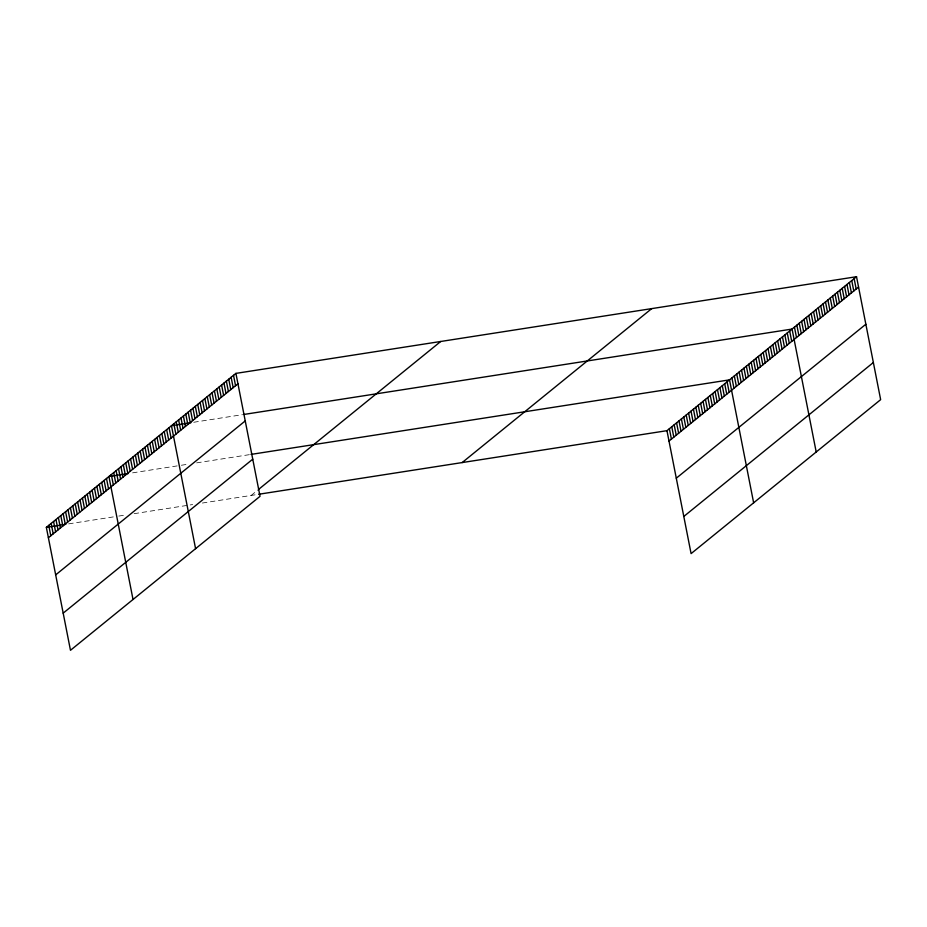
<?xml version="1.0" encoding="UTF-8"?>
<svg xmlns="http://www.w3.org/2000/svg" width="927" height="927" viewBox="0 0 927 927"><rect width="100%" height="100%" fill="white"/><g stroke="black" fill="none" stroke-linecap="round" stroke-linejoin="round"><path stroke-width="0.7" stroke-dasharray="4.63 3.48" d="M251.147 495.447L257.567 490.232M193.755 422.26L242.515 414.659M132.596 472.851L177.173 465.899M181.356 465.25L186.93 464.381M196.675 462.863L249.618 454.624M68.644 523.871L114.612 516.71M118.795 516.061L124.369 515.192M134.125 513.674L192.642 504.555M202.387 503.037L258.691 494.265"/><path stroke-width="1.39" d="M235.91 373.384L260.035 496.327L70.475 650.291L46.35 527.347L235.91 373.384L856.525 276.709L880.65 399.653L691.09 553.616L666.965 430.673L856.525 276.709M48.389 537.73L237.949 383.766M55.678 574.879L245.238 420.916M63.187 613.141L252.747 459.189M258.366 489.583L440.719 341.484M462.156 462.573L651.727 308.61M669.004 441.055L858.564 287.092M676.293 478.193L865.853 324.241M683.802 516.466L873.361 362.515M190.974 422.689L171.46 425.736L195.585 548.68M243.905 414.45L792.075 329.062L816.2 452.005M128.413 473.5L108.911 476.536L133.024 599.479M251.02 454.404L729.526 379.861L753.639 502.805M46.35 527.347L65.852 524.311M258.691 494.265L666.965 430.673M854.138 278.645L856.177 289.027M851.751 280.591L853.79 290.974M849.364 282.526L851.403 292.909M846.977 284.462L849.016 294.844M844.59 286.408L846.629 296.791M842.203 288.343L844.242 298.726M839.816 290.278L841.855 300.661M837.429 292.225L839.468 302.608M835.042 294.16L837.081 304.543M832.655 296.095L834.694 306.478M830.268 298.042L832.307 308.424M827.881 299.977L829.92 310.36M825.493 301.912L827.533 312.295M823.106 303.847L825.146 314.241M820.719 305.794L822.759 316.177M818.332 307.729L820.372 318.112M815.945 309.664L817.985 320.058M813.558 311.611L815.598 321.993M811.171 313.546L813.211 323.929M808.784 315.481L810.824 325.864M806.397 317.428L808.437 327.81M804.01 319.363L806.05 329.745M801.623 321.298L803.663 331.681M799.236 323.245L801.276 333.627M796.849 325.18L798.889 335.562M794.462 327.115L796.502 337.498M789.677 331.009L791.704 341.391M787.266 332.967L789.306 343.349M784.856 334.914L786.896 345.308M782.458 336.872L784.485 347.254M780.047 338.83L782.087 349.212M777.637 340.777L779.677 351.159M775.239 342.735L777.266 353.117M772.828 344.693L774.868 355.076M770.418 346.64L772.458 357.022M768.019 348.598L770.059 358.981M765.609 350.557L767.649 360.939M763.199 352.503L765.238 362.886M760.8 354.462L762.84 364.844M758.39 356.408L760.43 366.802M755.992 358.367L758.019 368.749M753.581 360.325L755.621 370.707M751.171 362.272L753.211 372.666M748.773 364.23L750.8 374.612M746.362 366.188L748.402 376.571M743.952 368.135L745.992 378.517M741.554 370.093L743.593 380.476M739.143 372.051L741.183 382.434M736.733 373.998L738.773 384.381M734.335 375.956L736.374 386.339M731.924 377.903L733.964 388.297M727.116 381.82L729.155 392.202M724.705 383.766L726.745 394.16M722.307 385.725L724.335 396.107M719.897 387.683L721.936 398.065M717.486 389.63L719.526 400.012M715.088 391.588L717.127 401.97M712.678 393.546L714.717 403.929M710.267 395.493L712.307 405.875M707.869 397.451L709.908 407.834M705.459 399.41L707.498 409.792M703.06 401.356L705.088 411.739M700.65 403.315L702.689 413.697M698.24 405.261L700.279 415.655M695.841 407.22L697.869 417.602M693.431 409.178L695.47 419.56M691.021 411.125L693.06 421.507M688.622 413.083L690.65 423.465M686.212 415.041L688.251 425.423M683.802 416.988L685.841 427.37M681.403 418.946L683.442 429.328M678.993 420.904L681.032 431.287M676.583 422.851L678.622 433.233M674.184 424.809L676.223 435.192M671.774 426.756L673.813 437.15M669.375 428.714L671.403 439.097M233.523 375.319L235.562 385.713M231.136 377.266L233.175 387.648M228.749 379.201L230.788 389.583M226.362 381.136L228.401 391.518M223.975 383.083L226.014 393.465M221.588 385.018L223.627 395.4M219.201 386.953L221.24 397.335M216.814 388.9L218.853 399.282M214.427 390.835L216.466 401.217M212.04 392.77L214.079 403.152M209.653 394.717L211.692 405.099M207.266 396.652L209.305 407.034M204.879 398.587L206.918 408.969M202.492 400.522L204.531 410.916M200.105 402.469L202.144 412.851M197.718 404.404L199.757 414.786M195.33 406.339L197.37 416.733M192.943 408.286L194.983 418.668M190.556 410.221L192.596 420.603M188.169 412.156L190.209 422.538M185.782 414.102L187.822 424.485M183.395 416.038L185.435 426.42M181.008 417.973L183.048 428.355M178.621 419.919L180.661 430.302M176.234 421.855L178.274 432.237M173.847 423.79L175.887 434.172M169.062 427.683L171.089 438.065M166.651 429.641L168.691 440.024M164.241 431.588L166.281 441.982M161.843 433.546L163.87 443.929M159.432 435.505L161.472 445.887M157.022 437.451L159.062 447.845M154.624 439.41L156.663 449.792M152.213 441.368L154.253 451.75M149.803 443.315L151.843 453.697M147.405 445.273L149.444 455.655M144.994 447.231L147.034 457.614M142.596 449.178L144.624 459.56M140.186 451.136L142.225 461.519M137.775 453.094L139.815 463.477M135.377 455.041L137.405 465.424M132.967 456.999L135.006 467.382M130.556 458.946L132.596 469.34M128.158 460.904L130.197 471.287M125.748 462.863L127.787 473.245M123.337 464.809L125.377 475.192M120.939 466.768L122.978 477.15M118.529 468.726L120.568 479.108M116.13 470.673L118.158 481.055M113.72 472.631L115.759 483.013M111.31 474.589L113.349 484.972M106.501 478.494L108.54 488.877M104.091 480.441L106.13 490.835M101.692 482.399L103.731 492.782M99.282 484.357L101.321 494.74M96.871 486.304L98.911 496.687M94.473 488.262L96.512 498.645M92.063 490.221L94.102 500.603M89.664 492.167L91.692 502.55M87.254 494.126L89.293 504.508M84.844 496.084L86.883 506.466M82.445 498.031L84.473 508.413M80.035 499.989L82.074 510.371M77.625 501.936L79.664 512.33M75.226 503.894L77.254 514.276M72.816 505.852L74.855 516.235M70.406 507.799L72.445 518.193M68.007 509.757L70.046 520.14M65.597 511.716L67.636 522.098M63.187 513.662L65.226 524.045M60.788 515.621L62.827 526.003M58.378 517.579L60.417 527.961M55.979 519.526L58.007 529.908M53.569 521.484L55.608 531.866M51.159 523.431L53.198 533.825M48.76 525.389L50.788 535.771"/></g></svg>
